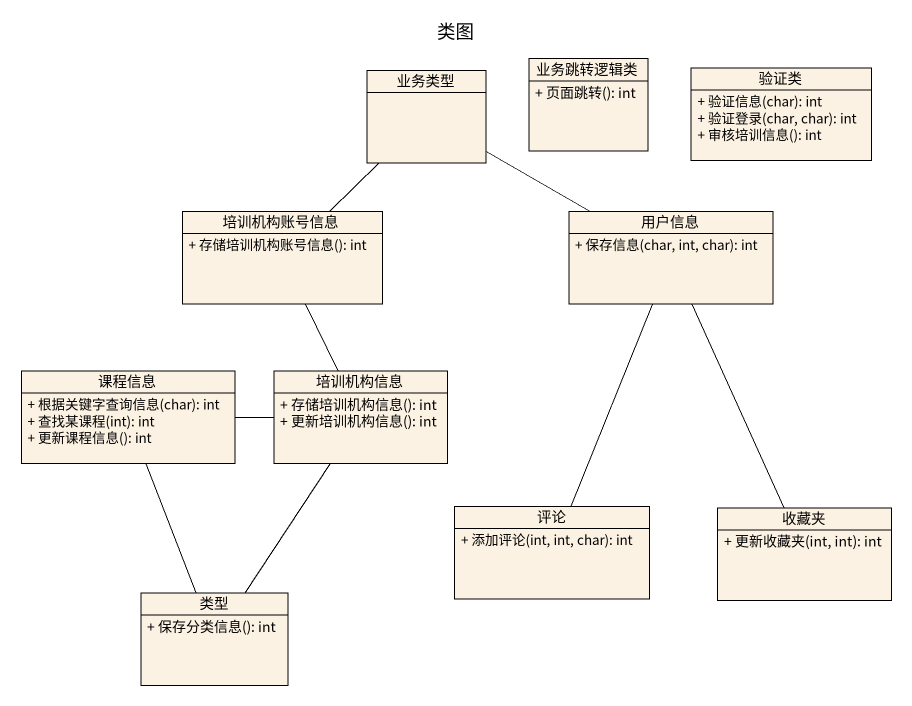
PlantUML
@startuml
title 类图
hide circle
hide empty members
skinparam classAttributeIconSize 0
class 业务类型
class 业务跳转逻辑类 {
  + 页面跳转(): int
}
class 验证类 {
  + 验证信息(char): int
  + 验证登录(char, char): int
  + 审核培训信息(): int
}
class 培训机构账号信息 {
  + 存储培训机构账号信息(): int
}
class 用户信息 {
  + 保存信息(char, int, char): int
}
class 课程信息 {
  + 根据关键字查询信息(char): int
  + 查找某课程(int): int
  + 更新课程信息(): int
}
class 培训机构信息 {
  + 存储培训机构信息(): int
  + 更新培训机构信息(): int
}
class 评论 {
  + 添加评论(int, int, char): int
}
class 收藏夹 {
  + 更新收藏夹(int, int): int
}
class 类型 {
  + 保存分类信息(): int
}
业务类型 -- 培训机构账号信息
业务类型 -right- 用户信息
培训机构账号信息 -- 培训机构信息
用户信息 -- 评论
用户信息 -- 收藏夹
课程信息 -right- 培训机构信息
类型 -up- 课程信息
类型 -up- 培训机构信息
@enduml
